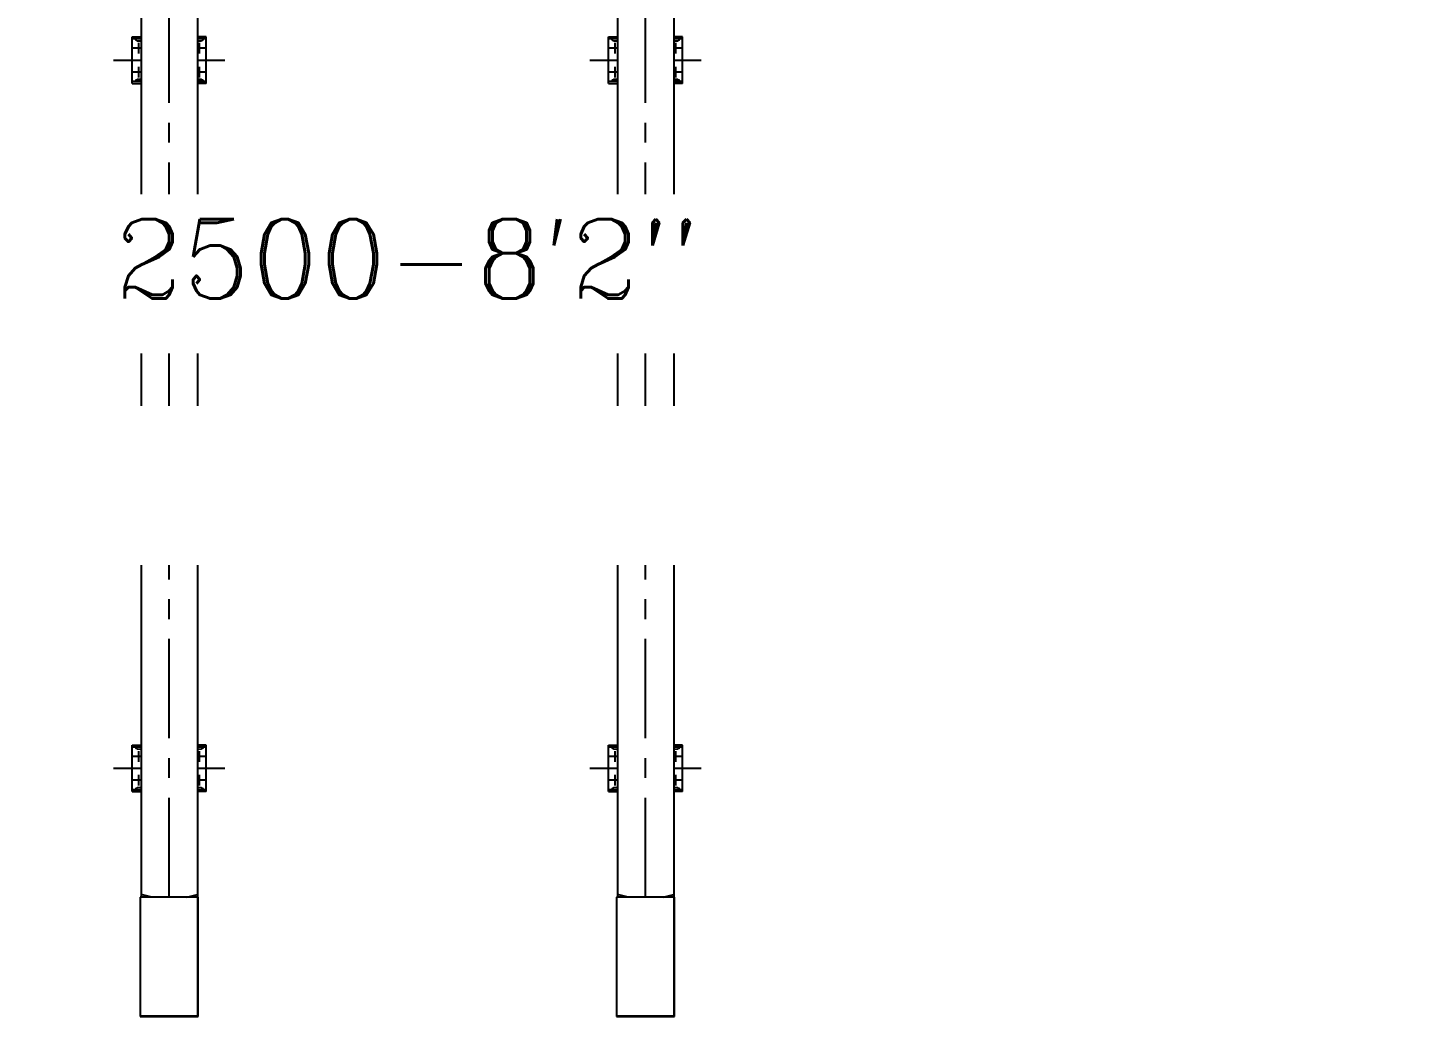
# Model space of a CAD drawing. Header units: inches. Extents: x -347369 to -260369, y 119522 to 149869.
# Drawn here: x -291865 to -286644, y 132550 to 136284 of the extents above; entities that cross this region are included whole.
import ezdxf

# ---------------------------------------------------------------- set-up
doc = ezdxf.new("R2010")
doc.units = ezdxf.units.IN
doc.header["$LTSCALE"] = 300
doc.set_wipeout_variables(frame=1)
doc.linetypes.add('CENTRO', pattern=[2, 1.25, -0.25, 0.25, -0.25])
for name, color, linetype in [('BANCHI', 2, 'Continuous'), ('PROFILI', 254, 'Continuous'), ('QUOTE', 7, 'Continuous')]:
    doc.layers.add(name, color=color, linetype=linetype)
doc.styles.add('COMPLEX', font='COMPLEX')
doc.styles.get("Standard").update_dxf_attribs({"font": 'romans.shx'})
doc.dimstyles.new('sc1a100', dxfattribs={"dimscale": 100, "dimtxt": 3, "dimasz": 3, "dimexe": 0, "dimexo": 0, "dimgap": 1, "dimtad": 1, "dimzin": 12, "dimdsep": 46, "dimtxsty": 'Standard', "dimblk": 'CLOSEDBLANK', "dimcen": 1, "dimclrd": 253, "dimclre": 253, "dimclrt": 2, "dimadec": 0, "dimazin": 3, "dimtfac": 1, "dimtmove": 0, "dimatfit": 1, "dimldrblk": 'CLOSEDBLANK', "dimfxl": 1, "dimtolj": 1, "dimtzin": 0, "dimarcsym": 0})

# ---------------------------------------------------------------- blocks, each defined once
blk = doc.blocks.new('*U43')
at = {"layer": 'BANCHI', "color": 7, "linetype": 'CENTRO'}
blk.add_line((0, -5999.5), (0, 0), dxfattribs=at)
at = {"layer": 'BANCHI', "ltscale": 2}
for p, q in [((-106.1, -911.2), (-106.1, -6000)), ((106.9, -911.2), (106.9, -6000)), ((140, -2750), (106.9, -2750)), ((107.7, -2765.3), (121.8, -2764.6)), ((127.3, -2759.7), (127.3, -2758)), ((140, -2926), (140, -2750)), ((140, -2793), (106.9, -2793)), ((115, -2813), (115, -2773)), ((106.9, -2838), (210, -2838)), ((115, -2903), (115, -2863)), ((140, -2883), (106.9, -2883)), ((121.8, -2911.4), (107.6, -2910.7)), ((127.3, -2918), (127.3, -2916.3)), ((140, -2926), (106.9, -2926)), ((-140, -5425), (-106.1, -5425)), ((-140, -5601), (-140, -5425)), ((140, -5425), (106.9, -5425)), ((140, -5601), (140, -5425)), ((-106, -5468), (-140, -5468)), ((-127, -5433), (-127, -5434.7)), ((-121.5, -5439.6), (-107.7, -5440.3)), ((-115, -5488), (-115, -5448)), ((140, -5468), (106.9, -5468)), ((107.7, -5440.3), (121.8, -5439.6)), ((115, -5488), (115, -5448)), ((127.3, -5434.7), (127.3, -5433)), ((-210, -5513), (-106.1, -5513)), ((106.9, -5513), (210, -5513)), ((-106, -5558), (-140, -5558)), ((-107.6, -5585.7), (-121.5, -5586.3)), ((-115, -5578), (-115, -5538)), ((140, -5558), (106.9, -5558)), ((121.8, -5586.4), (107.6, -5585.7)), ((115, -5578), (115, -5538)), ((-140, -5601), (-106.1, -5601)), ((140, -5601), (106.9, -5601)), ((127.3, -5593), (127.3, -5591.3)), ((110, -6000), (-110, -6000)), ((-110, -6000), (-110, -6450)), ((-108, -6448), (-108, -6000)), ((-66.1, -6000), (-106.1, -5989.3)), ((66.9, -6000), (106.9, -5989.3)), ((108, -6448), (108, -6000)), ((110, -6450), (110, -6000)), ((-110, -6450), (110, -6450)), ((-108, -6448), (108, -6448))]:
    blk.add_line(p, q, dxfattribs=at)
at = {"layer": 'BANCHI'}
for p, q in [((-140, -2926), (-140, -2750)), ((-140, -2750), (-106.1, -2750)), ((-127, -2758), (-127, -2759.7)), ((-121.5, -2764.6), (-107.7, -2765.3)), ((-106, -2793), (-140, -2793)), ((-115, -2813), (-115, -2773)), ((-210, -2838), (-106.1, -2838)), ((-115, -2903), (-115, -2863)), ((-106, -2883), (-140, -2883)), ((-107.6, -2910.7), (-121.5, -2911.3)), ((-140, -2926), (-106.1, -2926))]:
    blk.add_line(p, q, dxfattribs=at)
for points in [[(-106.1, -2758), (-140, -2758)], [(-140, -2918), (-106.1, -2918)]]:
    blk.add_lwpolyline(points, dxfattribs=at)
at = {"layer": 'BANCHI', "ltscale": 2}
for points in [[(140, -2758), (106.9, -2758)], [(106.9, -2918), (140, -2918)], [(-106.1, -5433), (-140, -5433)], [(140, -5433), (106.9, -5433)], [(-140, -5593), (-106.1, -5593)], [(106.9, -5593), (140, -5593)]]:
    blk.add_lwpolyline(points, dxfattribs=at)
at = {"layer": 'BANCHI', "extrusion": (0, 0, -1)}
for centre, start_param, end_param in [((-121, -2759.7), -1.484432, 0), ((-121, -2916.3), 0, 1.483383)]:
    blk.add_ellipse(centre, major_axis=(-6, 0), ratio=0.833333, start_param=start_param, end_param=end_param, dxfattribs=at)
at = {"layer": 'BANCHI', "ltscale": 2, "extrusion": (0, 0, -1)}
for centre, major_axis, start_param, end_param in [((121.3, -2759.7), (-6, 0), 3.141593, 4.624975), ((121.3, -2916.3), (-6, 0), 1.657161, 3.141593), ((-121, -5434.7), (-6, 0), -1.484432, 0), ((121.3, -5434.7), (6, 0), 0, 1.483383), ((-121, -5591.3), (6, 0), 3.141593, 4.624975), ((121.3, -5591.3), (-6, 0), 1.657161, 3.141593)]:
    blk.add_ellipse(centre, major_axis=major_axis, ratio=0.833333, start_param=start_param, end_param=end_param, dxfattribs=at)
blk = doc.blocks.new('_ClosedBlank')
at = {"color": 0, "linetype": 'ByBlock', "lineweight": -2}
for p, q in [((-1, 0.167), (0, 0)), ((-1, 0.167), (-1, -0.167)), ((0, 0), (-1, -0.167))]:
    blk.add_line(p, q, dxfattribs=at)
blk = doc.blocks.new('*D27')
at = {"layer": 'Defpoints', "color": 0, "transparency": 16777216}
for p in [(-285230.2, 140399.7), (-284017.7, 139699.7), (-287395.2, 137749.7), (-287103.2, 136767.5), (-285230.2, 136499.7)]:
    blk.add_point(p, dxfattribs=at)
at = {"layer": 'QUOTE', "color": 253, "lineweight": -2, "transparency": 16777216}
for p, q in [((-287395.2, 137749.7), (-287753.7, 137542.7)), ((-285230.2, 136499.7), (-285230.2, 136085.7))]:
    blk.add_line(p, q, dxfattribs=at)
blk.add_arc((-285230.2, 138999.7), 2913.9, 215.9014, 264.0986, dxfattribs=at)
at = {"layer": 'QUOTE', "color": 253, "lineweight": -2, "transparency": 16777216, "xscale": 300, "yscale": 300, "zscale": 300}
for p, rotation in [((-287753.7, 137542.7), 122.9507175305296), ((-285230.2, 136085.7), 357.0492824694705)]:
    blk.add_blockref('_ClosedBlank', p, dxfattribs=dict(at, rotation=rotation))
at = {"layer": 'QUOTE', "color": 2, "transparency": 16777216, "insert": (-286562.1, 136692.6), "char_height": 300, "attachment_point": 5, "rotation": 330}
blk.add_mtext('\\A1;60°', dxfattribs=at)

msp = doc.modelspace()

# ---------------------------------------------------------------- block references
at = {"layer": 'BANCHI'}
for p in [(-291330.167, 138999.656), (-289530.167, 138999.656)]:
    msp.add_blockref('*U43', p, dxfattribs=at)

# ---------------------------------------------------------------- dimensions: what is measured, and where the dimension line sits
at = {"layer": 'QUOTE'}
dim = msp.add_angular_dim_2l(base=(-287103.201, 136767.46), line1=((-285230.166, 136499.656), (-285230.166, 140399.656)), line2=((-287395.23, 137749.656), (-284017.731, 139699.656)), dimstyle='sc1a100', dxfattribs=at)
dim.commit()
dim.dimension.update_dxf_attribs({"geometry": '*D27', "text_midpoint": (-286562.128, 136692.63)})

# ---------------------------------------------------------------- next in the draw order: wipeouts: each hides what was drawn before it
for points in [[(-289180.167, 135054.656), (-291680.167, 135054.656), (-291680.167, 135654.656), (-289180.167, 135654.656)], [(-287738.167, 134254.656), (-299930.167, 134254.656), (-299930.167, 134854.656), (-287738.167, 134854.656)]]:
    msp.add_wipeout(points).dxf.layer = 'PROFILI'

# ---------------------------------------------------------------- next in the draw order: texts
at = {"layer": 'PROFILI', "color": 2, "insert": (-290430.167, 135561.275), "char_height": 300, "width": 1626.66667, "attachment_point": 2, "style": 'COMPLEX'}
msp.add_mtext('\\pxqc;2500-8\'2"', dxfattribs=at)

doc.saveas('drawing.dxf')
